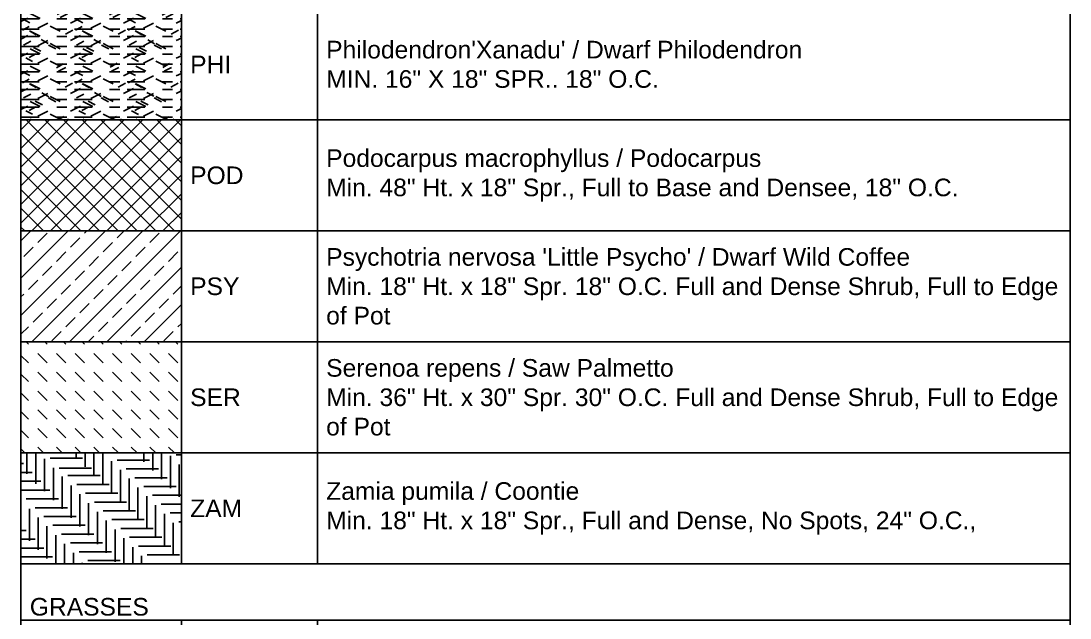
# Model space of a CAD drawing. Header units: feet. Extents: x 919634 to 928945, y 707022 to 708026.
# Drawn here: x 919835.5 to 919954.5, y 707199.2 to 707267 of the extents above; entities that cross this region are included whole.
import ezdxf

# ---------------------------------------------------------------- set-up
doc = ezdxf.new("R2010")
doc.units = ezdxf.units.FT
doc.header["$LTSCALE"] = 20
doc.header["$MEASUREMENT"] = 0
doc.layers.add('L-SCHD-TEXT-035M', color=7, linetype='Continuous')
doc.layers.add('LP-PATT-SHAR', color=4, linetype='Continuous')
doc.styles.add('SCHEDULE HEADER', font='arial.ttf')
doc.styles.add('SCHEDULE TEXT', font='arial.ttf')
doc.styles.add('SCHEDULE TITLE', font='arial.ttf')

# ---------------------------------------------------------------- blocks, each defined once
blk = doc.blocks.new('*T204')
at = {"layer": 'L-SCHD-TEXT-035M', "color": 0, "linetype": 'ByBlock', "lineweight": -2, "transparency": 16777216}
for p, q in [((0, 0), (119.0581173260573, 0)), ((0, 0), (0, -631.4164620281952)), ((119.0581173260573, 0), (119.0581173260573, -631.4164620281952)), ((0, -7.2), (119.0581173260573, -7.2)), ((18.2, -7.2), (18.2, -13.60291041382446)), ((33.63656207366985, -7.2), (33.63656207366985, -13.60291041382446)), ((0, -13.60291041382446), (119.0581173260573, -13.60291041382446)), ((0, -20.00445657116871), (119.0581173260573, -20.00445657116871)), ((18.2, -20.00445657116871), (18.2, -214.1044565711687)), ((33.63656207366985, -20.00445657116871), (33.63656207366985, -214.1044565711687)), ((0, -38.90445657116871), (119.0581173260573, -38.90445657116871)), ((0, -56.50445657116871), (119.0581173260573, -56.50445657116871)), ((0, -74.10445657116871), (119.0581173260573, -74.10445657116871)), ((0, -93.0044565711687), (119.0581173260573, -93.0044565711687)), ((0, -109.1044565711687), (119.0581173260573, -109.1044565711687)), ((0, -125.2044565711687), (119.0581173260573, -125.2044565711687)), ((0, -144.1044565711687), (119.0581173260573, -144.1044565711687)), ((0, -160.2044565711687), (119.0581173260573, -160.2044565711687)), ((0, -179.1044565711687), (119.0581173260573, -179.1044565711687)), ((0, -195.2044565711687), (119.0581173260573, -195.2044565711687)), ((0, -214.1044565711687), (119.0581173260573, -214.1044565711687)), ((0, -220.506002728513), (119.0581173260573, -220.506002728513)), ((18.2, -220.506002728513), (18.2, -271.806002728513)), ((33.63656207366985, -220.506002728513), (33.63656207366985, -271.806002728513)), ((0, -238.1060027285129), (119.0581173260573, -238.1060027285129)), ((0, -255.7060027285129), (119.0581173260573, -255.7060027285129)), ((0, -271.806002728513), (119.0581173260573, -271.806002728513)), ((0, -278.2075488858572), (119.0581173260573, -278.2075488858572)), ((18.2, -278.2075488858572), (18.2, -316.0075488858573)), ((33.63656207366985, -278.2075488858572), (33.63656207366985, -316.0075488858573)), ((0, -290.8075488858572), (119.0581173260573, -290.8075488858572)), ((0, -303.4075488858572), (119.0581173260573, -303.4075488858572)), ((0, -316.0075488858573), (119.0581173260573, -316.0075488858573)), ((0, -322.4090950432015), (119.0581173260573, -322.4090950432015)), ((18.2, -322.4090950432015), (18.2, -448.4090950432017)), ((33.63656207366985, -322.4090950432015), (33.63656207366985, -448.4090950432017)), ((0, -335.0090950432015), (119.0581173260573, -335.0090950432015)), ((0, -347.6090950432015), (119.0581173260573, -347.6090950432015)), ((0, -360.2090950432016), (119.0581173260573, -360.2090950432016)), ((0, -372.8090950432016), (119.0581173260573, -372.8090950432016)), ((0, -385.4090950432016), (119.0581173260573, -385.4090950432016)), ((0, -398.0090950432016), (119.0581173260573, -398.0090950432016)), ((0, -410.6090950432016), (119.0581173260573, -410.6090950432016)), ((0, -423.2090950432017), (119.0581173260573, -423.2090950432017)), ((0, -435.8090950432017), (119.0581173260573, -435.8090950432017)), ((0, -448.4090950432017), (119.0581173260573, -448.4090950432017)), ((0, -454.8106412005459), (119.0581173260573, -454.8106412005459)), ((18.2, -454.8106412005459), (18.2, -505.210641200546)), ((33.63656207366985, -454.8106412005459), (33.63656207366985, -505.210641200546)), ((0, -467.410641200546), (119.0581173260573, -467.410641200546)), ((0, -480.010641200546), (119.0581173260573, -480.010641200546)), ((0, -492.610641200546), (119.0581173260573, -492.610641200546)), ((0, -505.210641200546), (119.0581173260573, -505.210641200546)), ((0, -511.6135516143705), (119.0581173260573, -511.6135516143705)), ((18.2, -511.6135516143705), (18.2, -599.8135516143707)), ((33.63656207366985, -511.6135516143705), (33.63656207366985, -599.8135516143707)), ((0, -524.2135516143705), (119.0581173260573, -524.2135516143705)), ((0, -536.8135516143706), (119.0581173260573, -536.8135516143706)), ((0, -549.4135516143706), (119.0581173260573, -549.4135516143706)), ((0, -562.0135516143706), (119.0581173260573, -562.0135516143706)), ((0, -574.6135516143706), (119.0581173260573, -574.6135516143706)), ((0, -587.2135516143707), (119.0581173260573, -587.2135516143707)), ((0, -599.8135516143707), (119.0581173260573, -599.8135516143707)), ((0, -606.2164620281951), (119.0581173260573, -606.2164620281951)), ((18.2, -606.2164620281951), (18.2, -631.4164620281952)), ((33.63656207366985, -606.2164620281951), (33.63656207366985, -631.4164620281952)), ((0, -618.8164620281951), (119.0581173260573, -618.8164620281951)), ((0, -631.4164620281952), (119.0581173260573, -631.4164620281952))]:
    blk.add_line(p, q, dxfattribs=at)
at = {"layer": 'L-SCHD-TEXT-035M', "color": 0, "transparency": 16777216, "char_height": 2}
for s, insert, width, attachment_point, style in [('^JSYMBOL', (1, -13.10291041382446), 16.2, 7, 'SCHEDULE HEADER'), ('^JCODE', (19.2, -13.10291041382446), 13.43656207366985, 7, 'SCHEDULE HEADER'), ('^JBOTANICAL / COMMON NAME', (34.63656207366985, -13.10291041382446), 83.42155525238745, 7, 'SCHEDULE HEADER'), ('^JTREES', (1, -19.50445657116871), 117.0581173260573, 7, 'SCHEDULE HEADER'), ('Bursera simaruba / Gumbo Limbo^JMin. 12` Ht. x 5` Spr. 2" Cal., 6\' c.t., Single Straight Trunk, Full Canopy (CATEGORY 1 TREE)', (34.63656207366985, -29.45445657116871), 83.42155525238745, 4, 'SCHEDULE TEXT'), ('BU', (19.2, -29.45445657116871), 13.43656207366985, 4, 'SCHEDULE TEXT'), ('Clusia rosea / Pitch Apple^JMin. 10` Ht. x 4` Spr. 2" Cal. 5\' c.t. Single Straight Trunk, Full Canopy (CATEGORY 2 TREE)', (34.63656207366985, -47.70445657116871), 83.42155525238745, 4, 'SCHEDULE TEXT'), ('CR', (19.2, -47.70445657116871), 13.43656207366985, 4, 'SCHEDULE TEXT'), ('Coccoloba diversifolia / Pigeon Plum^JMin. 10` Ht. x 4` Spr., 2" Cal., 5\' c.t., Single Straight Trunk, Full Canopy (CATEGORY 2 TREE)', (34.63656207366985, -65.30445657116871), 83.42155525238745, 4, 'SCHEDULE TEXT'), ('CO', (19.2, -65.30445657116871), 13.43656207366985, 4, 'SCHEDULE TEXT'), ('Conocarpus erectus / Green Buttonwood^JMin. 12` Ht. x 5` Spr., 2.5" Cal., 6\' c.t., Single Straight Trunk, Full Canopy (CATEGORY 1 TREE)', (34.63656207366985, -83.55445657116871), 83.42155525238745, 4, 'SCHEDULE TEXT'), ('CE', (19.2, -83.55445657116871), 13.43656207366985, 4, 'SCHEDULE TEXT'), ('Conocarpus erectus sericeus / Silver Buttonwood^JMin. 10` Ht. x 4` Spr., 1.5" Cal., 5\' c.t., Single Straight Trunk, Full Canopy (CATEGORY 3 TREE)', (34.63656207366985, -101.0544565711687), 83.42155525238745, 4, 'SCHEDULE TEXT'), ('CS', (19.2, -101.0544565711687), 13.43656207366985, 4, 'SCHEDULE TEXT'), ('Cordia sebestena / Orange Geiger Tree^JMin. 10` Ht. x 4` Spr. 2" Cal. Min. 5\' c.t., Single Straight Trunk, Full Canopy (CATEGORY 2 TREE)', (34.63656207366985, -117.1544565711687), 83.42155525238745, 4, 'SCHEDULE TEXT'), ('CG', (19.2, -117.1544565711687), 13.43656207366985, 4, 'SCHEDULE TEXT'), ('Delonix regia / Royal Poinciana^JMin. 18` Ht. x 10` Spr., 6" Cal., Single Straight leader, Full Canopy (CATEGORY 1 TREE)', (34.63656207366985, -134.6544565711687), 83.42155525238745, 4, 'SCHEDULE TEXT'), ('DR', (19.2, -134.6544565711687), 13.43656207366985, 4, 'SCHEDULE TEXT'), ('Elaeocarpus decipiens / Japanese Blueberry Tree^JMin. 10` Ht. x 4` Spr., 2" cal., 5` c.t., Full dense canopy (CATEGORY 2 TREE)', (34.63656207366985, -152.1544565711687), 83.42155525238745, 4, 'SCHEDULE TEXT'), ('ED', (19.2, -152.1544565711687), 13.43656207366985, 4, 'SCHEDULE TEXT'), ('Lagerstroemia speciosa / Queen\'s Crape Myrtle^JMin. 12\' ht., 5\' spr., 2" cal. 6\' c.t., full canopy (CATEGORY 1 TREE)', (34.63656207366985, -169.6544565711687), 83.42155525238745, 4, 'SCHEDULE TEXT'), ('LS', (19.2, -169.6544565711687), 13.43656207366985, 4, 'SCHEDULE TEXT'), ('Ligustrum japonicum / Japanese Privet^JMin. 8` Ht. x 4` Spr. 1.5" Cal., Multi-Trunk, Full Canopy (CATEGORY 3 TREE)', (34.63656207366985, -187.1544565711687), 83.42155525238745, 4, 'SCHEDULE TEXT'), ('LJ', (19.2, -187.1544565711687), 13.43656207366985, 4, 'SCHEDULE TEXT'), ("Quercus virginiana / Live Oak^JMin. 12` Ht. x 5` Spr., 2` Cal., 6' c.t., Straight trunk, Full Canopy (CATEGORY 1 TREE)", (34.63656207366985, -204.6544565711687), 83.42155525238745, 4, 'SCHEDULE TEXT'), ('QV', (19.2, -204.6544565711687), 13.43656207366985, 4, 'SCHEDULE TEXT'), ('^JPALM TREES', (1, -220.006002728513), 117.0581173260573, 7, 'SCHEDULE HEADER'), ('Ptychosperma elegans / Alexander palm^J10` Ct, Full canopy, single straight trunk, matched (CATEGORY 4 TREE)', (34.63656207366985, -229.306002728513), 83.42155525238745, 4, 'SCHEDULE TEXT'), ('PE', (19.2, -229.306002728513), 13.43656207366985, 4, 'SCHEDULE TEXT'), ('Roystonea elata / Florida Royal Palm^JMin. 8` GW, 16` OA Ht., Heavy Straight Trunk, No Scars, Full Crown (CATEGORY 4 TREE)', (34.63656207366985, -246.9060027285129), 83.42155525238745, 4, 'SCHEDULE TEXT'), ('RE', (19.2, -246.9060027285129), 13.43656207366985, 4, 'SCHEDULE TEXT'), ('Sabal palmetto / Cabbage Palmetto^JVarying Heights, 12`-16` CT, Slick Straight Trunk (CATEGORY 4 TREE)', (34.63656207366985, -263.756002728513), 83.42155525238745, 4, 'SCHEDULE TEXT'), ('SP', (19.2, -263.756002728513), 13.43656207366985, 4, 'SCHEDULE TEXT'), ('^JSHRUBS', (1, -277.7075488858572), 117.0581173260573, 7, 'SCHEDULE HEADER'), ('Cordyline fruticosa `Red Sister` / Red Sister Ti Plant^J3 PPP, Min. 24" Ht. x 18" Spr., Full to Base and Dense', (34.63656207366985, -284.5075488858572), 83.42155525238745, 4, 'SCHEDULE TEXT'), ('COR', (19.2, -284.5075488858572), 13.43656207366985, 4, 'SCHEDULE TEXT'), ('Crinum augustum `Queen Emma` / `Queen Emma` Crinum^J1 PPP, Min. 3` Ht. x 3` Spr., Disease Free, Specimen', (34.63656207366985, -297.1075488858572), 83.42155525238745, 4, 'SCHEDULE TEXT'), ('CRI', (19.2, -297.1075488858572), 13.43656207366985, 4, 'SCHEDULE TEXT'), ('Podocarpus macrophyllus `pringles` / Dwarf Podocarpus^J18" Ht. x 18" Spr. 18" O.C. Full and Dense Shrub, Full to Base', (34.63656207366985, -309.7075488858572), 83.42155525238745, 4, 'SCHEDULE TEXT'), ('POM', (19.2, -309.7075488858572), 13.43656207366985, 4, 'SCHEDULE TEXT'), ('^JSHRUB AREAS', (1, -321.9090950432015), 117.0581173260573, 7, 'SCHEDULE HEADER'), ('Callicarpa americana / American Beautyberry^JMin. 18" ht.  x 18" spr., 24" o.c., full and dense', (34.63656207366985, -328.7090950432015), 83.42155525238745, 4, 'SCHEDULE TEXT'), ('CAA', (19.2, -328.7090950432015), 13.43656207366985, 4, 'SCHEDULE TEXT'), ('Chrysobalanus icaco `Red Tip` / Red Tip Cocoplum^JMin. 24" HT. x 24" Sprd., Full to Base and Dense, 24" O.C.', (34.63656207366985, -341.3090950432015), 83.42155525238745, 4, 'SCHEDULE TEXT'), ('CHR', (19.2, -341.3090950432015), 13.43656207366985, 4, 'SCHEDULE TEXT'), ('Clusia Guttifera / Small leaf clusia^JMin. 36" Ht. x 30" Spr, Full to Base and Dense, 30" o.c.', (34.63656207366985, -353.9090950432015), 83.42155525238745, 4, 'SCHEDULE TEXT'), ('CLD3', (19.2, -353.9090950432015), 13.43656207366985, 4, 'SCHEDULE TEXT'), ('Conocarpus erectus sericeus / Silver Buttonwood^JMin. 24" Ht. x 24" Spr., Bush Form, Full to Base and Dense, 24" O.C.', (34.63656207366985, -366.5090950432016), 83.42155525238745, 4, 'SCHEDULE TEXT'), ('CES', (19.2, -366.5090950432016), 13.43656207366985, 4, 'SCHEDULE TEXT'), ('Hamelia patens \'Calusa\' / Dwarf Firebush^JMin., 18" HT. x 18" Spr., Full to Base and Dense, 24" O.C.', (34.63656207366985, -379.1090950432016), 83.42155525238745, 4, 'SCHEDULE TEXT'), ('HAM', (19.2, -379.1090950432016), 13.43656207366985, 4, 'SCHEDULE TEXT'), ('Philodendron\'Xanadu\' / Dwarf Philodendron^JMIN. 16" X 18" SPR.. 18" O.C.', (34.63656207366985, -391.7090950432016), 83.42155525238745, 4, 'SCHEDULE TEXT'), ('PHI', (19.2, -391.7090950432016), 13.43656207366985, 4, 'SCHEDULE TEXT'), ('Podocarpus macrophyllus / Podocarpus^JMin. 48" Ht. x 18" Spr., Full to Base and Densee, 18" O.C. ', (34.63656207366985, -404.3090950432016), 83.42155525238745, 4, 'SCHEDULE TEXT'), ('POD', (19.2, -404.3090950432016), 13.43656207366985, 4, 'SCHEDULE TEXT'), ('Psychotria nervosa \'Little Psycho\' / Dwarf Wild Coffee^JMin. 18" Ht. x 18" Spr. 18" O.C. Full and Dense Shrub, Full to Edge of Pot', (34.63656207366985, -416.9090950432017), 83.42155525238745, 4, 'SCHEDULE TEXT'), ('PSY', (19.2, -416.9090950432017), 13.43656207366985, 4, 'SCHEDULE TEXT'), ('Serenoa repens / Saw Palmetto^JMin. 36" Ht. x 30" Spr. 30" O.C. Full and Dense Shrub, Full to Edge of Pot', (34.63656207366985, -429.5090950432017), 83.42155525238745, 4, 'SCHEDULE TEXT'), ('SER', (19.2, -429.5090950432017), 13.43656207366985, 4, 'SCHEDULE TEXT'), ('Zamia pumila / Coontie^JMin. 18" Ht. x 18" Spr., Full and Dense, No Spots, 24" O.C., ', (34.63656207366985, -442.1090950432017), 83.42155525238745, 4, 'SCHEDULE TEXT'), ('ZAM', (19.2, -442.1090950432017), 13.43656207366985, 4, 'SCHEDULE TEXT'), ('^JGRASSES', (1, -454.3106412005459), 117.0581173260573, 7, 'SCHEDULE HEADER'), ('Hymenocallis latifolia / Spider Lily^JMin. 18" Ht. x 18" Spr., Fully Rooted and Dense, 18" O.C., ', (34.63656207366985, -461.110641200546), 83.42155525238745, 4, 'SCHEDULE TEXT'), ('HYM', (19.2, -461.110641200546), 13.43656207366985, 4, 'SCHEDULE TEXT'), ('Muhlenbergia capillaris / Pink Muhly Grass^JMin. 18" HT. x 18" Sprd., Fully Rooted and Dense, 24" O.C.', (34.63656207366985, -473.710641200546), 83.42155525238745, 4, 'SCHEDULE TEXT'), ('MUH', (19.2, -473.710641200546), 13.43656207366985, 4, 'SCHEDULE TEXT'), ('Tripsacum dactyloides / Fakahatchee Grass^JMin. 36" ht. x 24" spr, 30" o.c.', (34.63656207366985, -486.310641200546), 83.42155525238745, 4, 'SCHEDULE TEXT'), ('FAK', (19.2, -486.310641200546), 13.43656207366985, 4, 'SCHEDULE TEXT'), ('Tripsacum floridanum / Dwarf Fakahatchee Grass^JMin. 18"  HT. x 18" Sprd., Fully Rooted and Dense, 24" O.C.', (34.63656207366985, -498.910641200546), 83.42155525238745, 4, 'SCHEDULE TEXT'), ('TRF', (19.2, -498.910641200546), 13.43656207366985, 4, 'SCHEDULE TEXT'), ('^JGROUND COVERS', (1, -511.1135516143705), 117.0581173260573, 7, 'SCHEDULE HEADER'), ('Ficus microcarpa `Green Island` / Green Island Ficus^JMin. 12" Ht. x 12" Sprd., Fully Rooted and Dense, 12" O.C.', (34.63656207366985, -517.9135516143706), 83.42155525238745, 4, 'SCHEDULE TEXT'), ('FIC', (19.2, -517.9135516143706), 13.43656207366985, 4, 'SCHEDULE TEXT'), ('Glandularia maritima / Beach Verbena^JMin. 8" HT. x 8" Sprd., Full and Dense, 12" O.C.', (34.63656207366985, -530.5135516143705), 83.42155525238745, 4, 'SCHEDULE TEXT'), ('GLA', (19.2, -530.5135516143705), 13.43656207366985, 4, 'SCHEDULE TEXT'), ('Helianthus debilis / Dune Sunflower^JMin. 18" Ht. x 18" Sprd., 24" O.C., Full and Dense', (34.63656207366985, -543.1135516143706), 83.42155525238745, 4, 'SCHEDULE TEXT'), ('HEL', (19.2, -543.1135516143706), 13.43656207366985, 4, 'SCHEDULE TEXT'), ('Ilex vomitoria `Nana` / Dwarf Yaupon^JMin. 12" Ht. x 12" Spr. 18" O.C. Full and Dense Shrub, Full to Edge of Pot', (34.63656207366985, -555.7135516143705), 83.42155525238745, 4, 'SCHEDULE TEXT'), ('ILV', (19.2, -555.7135516143705), 13.43656207366985, 4, 'SCHEDULE TEXT'), ('Juniperus chinensis `parsonii` / Parsoni juniper^JMin. 12" Ht.  x 18" Sprd., 24" O.C., Full and Dense', (34.63656207366985, -568.3135516143707), 83.42155525238745, 4, 'SCHEDULE TEXT'), ('JUP', (19.2, -568.3135516143707), 13.43656207366985, 4, 'SCHEDULE TEXT'), ('Salvia coccinea / Sage, Tropical Red^JMin. 12" ht. x 12" spr., full to base, 18" o.c.', (34.63656207366985, -580.9135516143706), 83.42155525238745, 4, 'SCHEDULE TEXT'), ('SAL', (19.2, -580.9135516143706), 13.43656207366985, 4, 'SCHEDULE TEXT'), ('Trachelospermum asiaticum `Minima` / Minima Jasmine^JMin. 12" Ht. x 18" Spr., 18" O.C., Full to Edge of Pot', (34.63656207366985, -593.5135516143707), 83.42155525238745, 4, 'SCHEDULE TEXT'), ('TRA', (19.2, -593.5135516143707), 13.43656207366985, 4, 'SCHEDULE TEXT'), ('^JSOD AND MULCH', (1, -605.7164620281951), 117.0581173260573, 7, 'SCHEDULE HEADER'), ('Shredded Melaleuca / Mulch^JFree of Foreign Materials and Weeds, Minimum Depth After Settling Shall be 3"; Quantity to be Verified in the Field', (34.63656207366985, -612.5164620281951), 83.42155525238745, 4, 'SCHEDULE TEXT'), ('MULCH', (19.2, -612.5164620281951), 13.43656207366985, 4, 'SCHEDULE TEXT'), ('Stenotaphrum secundatum `Floritam` / Floritam St. Augustine Sod^JDisease Free, Laid Tightly w/ Staggered Joints, Rolled and Sanded to Level Lawn *Quantity to be Verified in the Field', (34.63656207366985, -625.1164620281952), 83.42155525238745, 4, 'SCHEDULE TEXT'), ('SOD', (19.2, -625.1164620281952), 13.43656207366985, 4, 'SCHEDULE TEXT')]:
    blk.add_mtext(s, dxfattribs=dict(at, insert=insert, width=width, attachment_point=attachment_point, style=style))
blk = doc.blocks.new('LAFX-PLANTSCHEDULE2')
at = {"layer": 'LP-PATT-SHAR'}
h = blk.add_hatch(dxfattribs=at)
h.set_pattern_fill('LAFX-A440-EMERALD', color=256, scale=6, pattern_type=2)
h.set_pattern_definition([(0, (0, -396.5804950431921), (0, 6.00000542694), [1.14288, -4.85714290602]), (0, (2.571420000051148, -396.5804950431921), (0, 6.00000542694), [1.99998, -4.00000004025]), (0, (2.571420000051148, -394.5805150432279), (0, 6.00000542694), [1.99998, -4.00000004025]), (0, (0, -393.4376350431703), (0, 6.00000542694), [1.14288, -4.85714290602]), (0, (2.571420000051148, -393.4376350431703), (0, 6.00000542694), [1.99998, -4.00000004025]), (0, (2.571420000051148, -392.5805350431474), (0, 6.00000542694), [1.99998, -4.00000004025]), (0, (0, -397.4376670431811), (0, 6.00000542694), [1.14288, -4.85714290602]), (0, (2.571420000051148, -397.4376670431811), (0, 6.00000542694), [1.99998, -4.00000004025]), (0, (0, -395.4376750431256), (0, 6.00000542694), [1.14288, -4.85714290602]), (0, (2.571420000051148, -395.4376750431256), (0, 6.00000542694), [1.99998, -4.00000004025]), (0, (0, -394.5805150432279), (0, 6.00000542694), [1.14288, -4.85714290602]), (0, (0, -392.5805350431474), (0, 6.00000542694), [1.14288, -4.85714290602]), (26.2477337624, (4.571400000015274, -393.4376350431703), (-389.9136865481079, -192.1754063075599), [0.92382, -447.1923115512001]), (26.5650716758, (4.85711999994237, -394.0090750431409), (6.000000060376951, 6.000005426933841), [1.27776, -12.13865702856]), (26.5650716758, (1.14288000005763, -394.5805150432279), (6.000000060376951, 6.000005426933841), [1.27776, -12.13865702856]), (26.5650716758, (4.85711999994237, -396.0091150432127), (6.000000060376951, 6.000005426933841), [1.27776, -12.13865702856]), (26.5650716758, (4.85711999994237, -398.0090950431768), (6.000000060376951, 6.000005426933841), [1.27776, -12.13865702856]), (26.5650716758, (1.14288000005763, -396.5804950431921), (6.000000060376951, 6.000005426933841), [1.27776, -12.13865702856]), (26.5650716758, (1.14288000005763, -392.5805350431474), (6.000000060376951, 6.000005426933841), [1.27776, -12.13865702856]), (27.3496486017, (4.571400000015274, -395.4376750431256), (-12.00002610066757, -5.999953466927303), [0.93282, -194.965125582]), (27.9070943365, (1.800000000046566, -396.9890950431582), (-11.99897346920579, -6.002058289153434), [0.87294, -114.5393826858]), (28.4300710111, (4.571400000015274, -397.4376670431811), (-78.00943967779374, -41.98250391081545), [0.94218, -162.8259609336]), (29.05477928700001, (1.800000000046566, -395.0090950431768), (-11.99998405329955, -6.000037561667469), [0.8824799999999998, -60.89131038659999]), (30.1774799015, (1.800000000046566, -393.0290950431954), (-185.992579216882, -108.0128801230891), [0.89238, -297.543623994]), (149.822821319, (2.571420000051148, -397.4376670431811), (-185.9931470692921, 108.0119023047628), [0.89238, -297.5436267222]), (150.94552872, (2.571420000051148, -395.4376750431256), (-12.0000163077457, 5.999973052831269), [0.8824799999999999, -60.8913130218]), (151.569471369, (5.400000000023283, -393.0290950431954), (-78.00910436213931, 41.9831269688411), [0.94218, -162.8259568596]), (152.093220438, (2.571420000051148, -393.4376350431703), (-11.9990064434412, 6.001992368485348), [0.87294, -114.5393852256]), (152.649884552, (5.400000000023283, -395.0090950431768), (-11.99997721261817, 6.000051243001229), [0.93282, -194.9651216508]), (153.434928324, (6, -392.5805350431474), (6.000000060356006, -6.000005426954787), [1.27776, -12.13865702856]), (153.434928324, (6, -394.5805150432279), (6.000000060356006, -6.000005426954787), [1.27776, -12.13865702856]), (153.434928324, (2.285700000007637, -394.0090750431409), (6.000000060356006, -6.000005426954787), [1.27776, -12.13865702856]), (153.434928324, (6, -396.5804950431921), (6.000000060356006, -6.000005426954787), [1.27776, -12.13865702856]), (153.434928324, (2.285700000007637, -398.0090950431768), (6.000000060356006, -6.000005426954787), [1.27776, -12.13865702856]), (153.434928324, (2.285700000007637, -396.0091150432127), (6.000000060356006, -6.000005426954787), [1.27776, -12.13865702856]), (153.751790232, (5.400000000023283, -396.9890950431582), (-389.9120899673241, 192.1786456511887), [0.92382, -447.192307767])])
h.paths.add_polyline_path([(0, -385.4090950432001), (0, -398.0090950431768), (18.19999999995343, -398.0090950431768), (18.19999999995343, -385.4090950432001)])
h = blk.add_hatch(dxfattribs=at)
h.set_pattern_fill('ANSI37', color=256, scale=12)
h.set_pattern_definition([(45, (0, -410.6090950431535), (-1.060660171779821, 1.060660171779821), []), (135, (0, -410.6090950431535), (-1.060660171779821, -1.060660171779821), [])])
h.paths.add_polyline_path([(0, -398.0090950431768), (0, -410.6090950431535), (18.19999999995343, -410.6090950431535), (18.19999999995343, -398.0090950431768)])
h = blk.add_hatch(dxfattribs=at)
h.set_pattern_fill('ANSI33', color=256, scale=12)
h.set_pattern_definition([(45, (0, -423.2090950431302), (-2.121320343559643, 2.121320343559643), []), (45, (2.121320339967497, -423.2090950431302), (-2.121320343559643, 2.121320343559643), [1.5, -0.75])])
h.paths.add_polyline_path([(0, -410.6090950431535), (0, -423.2090950431302), (18.19999999995343, -423.2090950431302), (18.19999999995343, -410.6090950431535)])
h = blk.add_hatch(dxfattribs=at)
h.set_pattern_fill('DASH', color=256, scale=12, angle=135)
h.set_pattern_definition([(135, (0, -435.8090950432234), (-2.121320343559643, 2.220446049250313e-16), [1.5, -1.5])])
h.paths.add_polyline_path([(0, -423.2090950432466), (0, -435.8090950432234), (18.19999999995343, -435.8090950432234), (18.19999999995343, -423.2090950432466)])
h = blk.add_hatch(dxfattribs=at)
h.set_pattern_fill('LAFX-A220-HBDASH', color=256, scale=22, pattern_type=2)
h.set_pattern_definition([(0, (15.72472000005655, -456.6300550431479), (0, 22), [3.66674, -18.333333333326]), (0, (14.72459999995772, -455.6301550432108), (0, 22), [3.66674, -18.333333333326]), (0, (13.72470000002068, -454.6300350432284), (0, 22), [3.66674, -18.333333333326]), (0, (12.72458000003826, -453.630135043175), (0, 22), [3.66674, -18.333333333326]), (0, (11.7246799999848, -452.6300150431925), (0, 22), [3.66674, -18.333333333326]), (0, (18.32490000000689, -451.8628750431817), (0, 22), [3.66674, -18.333333333326]), (0, (10.72456000000238, -451.6301150432555), (0, 22), [3.66674, -18.333333333326]), (0, (17.32499999995343, -450.8629750432447), (0, 22), [3.66674, -18.333333333326]), (0, (9.724659999948926, -450.6299950431567), (0, 22), [3.66674, -18.333333333326]), (0, (16.32487999997102, -449.8628770431969), (0, 22), [3.66674, -18.333333333326]), (0, (8.72453999996651, -449.6300510432338), (0, 22), [3.66674, -18.333333333326]), (0, (15.32498000003397, -448.8628890431719), (0, 22), [3.66674, -18.333333333326]), (0, (7.724640000029467, -448.6300630432088), (0, 22), [3.66674, -18.333333333326]), (0, (14.32486000005156, -447.8628790432122), (0, 22), [3.66674, -18.333333333326]), (0, (6.724739999976009, -447.6300530432491), (0, 22), [3.66674, -18.333333333326]), (0, (21.00009999994654, -447.271431043162), (0, 22), [3.66674, -18.333333333326]), (0, (13.3249599999981, -446.8628910431871), (0, 22), [3.66674, -18.333333333326]), (0, (5.724619999993593, -446.6300430431729), (0, 22), [3.66674, -18.333333333326]), (0, (19.99997999996413, -446.2714430432534), (0, 22), [3.66674, -18.333333333326]), (0, (12.32484000001568, -445.8628150431905), (0, 22), [3.66674, -18.333333333326]), (0, (4.72472000005655, -445.6300550431479), (0, 22), [3.66674, -18.333333333326]), (0, (19.00008000002708, -445.2714550432283), (0, 22), [3.66674, -18.333333333326]), (0, (11.32493999996223, -444.8629150432535), (0, 22), [3.66674, -18.333333333326]), (0, (3.724599999957718, -444.6301550432108), (0, 22), [3.66674, -18.333333333326]), (0, (17.99996000004467, -444.2713350432459), (0, 22), [3.66674, -18.333333333326]), (0, (10.32481999997981, -443.8627950431546), (0, 22), [3.66674, -18.333333333326]), (0, (2.724700000020675, -443.6300350432284), (0, 22), [3.66674, -18.333333333326]), (0, (17.00005999999121, -443.2714350431925), (0, 22), [3.66674, -18.333333333326]), (0, (9.324920000042766, -442.8628950432176), (0, 22), [3.66674, -18.333333333326]), (0, (1.724645999958739, -442.630135043175), (0, 22), [3.66674, -18.333333333326]), (0, (15.99994000000879, -442.2715350432554), (0, 22), [3.66674, -18.333333333326]), (0, (8.325019999989308, -441.8627750432352), (0, 22), [3.66674, -18.333333333326]), (0, (0.7246359999990091, -441.6300150431925), (0, 22), [3.66674, -18.333333333326]), (0, (15.00003999995533, -441.2714150431566), (0, 22), [3.66674, -18.333333333326]), (0, (7.324900000006892, -440.8628750431817), (0, 22), [3.66674, -18.333333333326]), (0, (-0.2753520000260323, -440.6301150432555), (0, 22), [3.66674, -18.333333333326]), (0, (13.99991999997292, -440.2715150432196), (0, 22), [3.66674, -18.333333333326]), (0, (6.324999999953434, -439.8629750432447), (0, 22), [3.66674, -18.333333333326]), (0, (-1.275361999985762, -439.6299950431567), (0, 22), [3.66674, -18.333333333326]), (0, (13.00002000003587, -439.2713950432371), (0, 22), [3.66674, -18.333333333326]), (0, (5.324879999971017, -438.8628550431458), (0, 22), [3.66674, -18.333333333326]), (0, (-2.27546000003349, -438.6300950432196), (0, 22), [3.66674, -18.333333333326]), (0, (11.99990000005346, -438.2714950431837), (0, 22), [3.66674, -18.333333333326]), (0, (4.324980000033975, -437.8629550432088), (0, 22), [3.66674, -18.333333333326]), (0, (-3.275359999970533, -437.6299750432372), (0, 22), [3.66674, -18.333333333326]), (0, (11, -437.2713750432013), (0, 22), [3.66674, -18.333333333326]), (0, (3.324860000051558, -436.8628350432264), (0, 22), [3.66674, -18.333333333326]), (0, (-4.275260000023991, -436.6300750431838), (0, 22), [3.66674, -18.333333333326]), (0, (10.00009999994654, -436.2714750431478), (0, 22), [3.66674, -18.333333333326]), (0, (2.3249599999981, -435.8629350431729), (0, 22), [3.66674, -18.333333333326]), (0, (-5.275380000006407, -435.7676750432001), (0, 22), [3.66674, -18.333333333326]), (0, (8.999979999964125, -435.2713550431654), (0, 22), [3.66674, -18.333333333326]), (0, (1.324927999987267, -434.8628150431905), (0, 22), [3.66674, -18.333333333326]), (0, (8.000080000027083, -434.2714550432283), (0, 22), [3.66674, -18.333333333326]), (0, (0.3249180000275373, -433.8629150432535), (0, 22), [3.66674, -18.333333333326]), (0, (6.999960000044666, -433.2713350432459), (0, 22), [3.66674, -18.333333333326]), (0, (-0.6750920000486076, -432.8627950431546), (0, 22), [3.66674, -18.333333333326]), (0, (6.000059999991208, -432.2714350431925), (0, 22), [3.66674, -18.333333333326]), (0, (-1.675079999957234, -431.8628950432176), (0, 22), [3.66674, -18.333333333326]), (0, (4.999940000008792, -431.2715350432554), (0, 22), [3.66674, -18.333333333326]), (0, (-2.674980000010692, -431.000495043234), (0, 22), [3.66674, -18.333333333326]), (0, (4.000039999955334, -430.2714150431566), (0, 22), [3.66674, -18.333333333326]), (0, (2.999919999972917, -429.2715150432196), (0, 22), [3.66674, -18.333333333326]), (0, (1.999997999984771, -428.2713950432371), (0, 22), [3.66674, -18.333333333326]), (0, (1.00000999995973, -427.2714950431837), (0, 22), [3.66674, -18.333333333326]), (0, (0, -426.4090950432001), (0, 22), [3.66674, -18.333333333326]), (90, (21.41633999999613, -451.409015043173), (-22, 1.347111479062089e-15), [3.66674, -18.333333333326]), (90, (20.41643999994267, -450.4090930431848), (-22, 1.347111479062089e-15), [3.66674, -18.333333333326]), (90, (19.41631999996025, -449.4091050431598), (-22, 1.347111479062089e-15), [3.66674, -18.333333333326]), (90, (18.74135999998543, -456.0006350432523), (-22, 1.347111479062089e-15), [3.66674, -18.333333333326]), (90, (18.41642000002321, -448.4090950432001), (-22, 1.347111479062089e-15), [3.66674, -18.333333333326]), (90, (17.74124000000302, -455.0005150431534), (-22, 1.347111479062089e-15), [3.66674, -18.333333333326]), (90, (17.41630000004079, -447.4090850432403), (-22, 1.347111479062089e-15), [3.66674, -18.333333333326]), (90, (16.74133999994956, -454.0006150432164), (-22, 1.347111479062089e-15), [3.66674, -18.333333333326]), (90, (16.41639999998733, -446.4090970432153), (-22, 1.347111479062089e-15), [3.66674, -18.333333333326]), (90, (16.14095999998972, -460.7678150432184), (-22, 1.347111479062089e-15), [3.66674, -18.333333333326]), (90, (15.74121999996714, -453.000495043234), (-22, 1.347111479062089e-15), [3.66674, -18.333333333326]), (90, (15.41628000000492, -445.4091750432272), (-22, 1.347111479062089e-15), [3.66674, -18.333333333326]), (90, (15.14106000005268, -459.767695043236), (-22, 1.347111479062089e-15), [3.66674, -18.333333333326]), (90, (14.7413200000301, -452.0005950431805), (-22, 1.347111479062089e-15), [3.66674, -18.333333333326]), (90, (14.41637999995146, -444.4090550432447), (-22, 1.347111479062089e-15), [3.66674, -18.333333333326]), (90, (14.14093999995384, -458.7677950431826), (-22, 1.347111479062089e-15), [3.66674, -18.333333333326]), (90, (13.74120000004768, -451.0004750431981), (-22, 1.347111479062089e-15), [3.66674, -18.333333333326]), (90, (13.41625999996904, -443.4091550431913), (-22, 1.347111479062089e-15), [3.66674, -18.333333333326]), (90, (13.1410400000168, -457.7676750432001), (-22, 1.347111479062089e-15), [3.66674, -18.333333333326]), (90, (12.74129999999423, -450.0005310431588), (-22, 1.347111479062089e-15), [3.66674, -18.333333333326]), (90, (12.416360000032, -442.4090350432089), (-22, 1.347111479062089e-15), [3.66674, -18.333333333326]), (90, (12.14092000003438, -456.7677750431467), (-22, 1.347111479062089e-15), [3.66674, -18.333333333326]), (90, (11.74118000001181, -449.0005430432502), (-22, 1.347111479062089e-15), [3.66674, -18.333333333326]), (90, (11.41645999997854, -441.4091350431554), (-22, 1.347111479062089e-15), [3.66674, -18.333333333326]), (90, (11.14101999998093, -455.7676550431643), (-22, 1.347111479062089e-15), [3.66674, -18.333333333326]), (90, (10.74127999995835, -448.0005330431741), (-22, 1.347111479062089e-15), [3.66674, -18.333333333326]), (90, (10.41633999999613, -440.409015043173), (-22, 1.347111479062089e-15), [3.66674, -18.333333333326]), (90, (10.14089999999851, -454.7677550432272), (-22, 1.347111479062089e-15), [3.66674, -18.333333333326]), (90, (9.741380000021309, -447.000545043149), (-22, 1.347111479062089e-15), [3.66674, -18.333333333326]), (90, (9.416439999942668, -439.4091150432359), (-22, 1.347111479062089e-15), [3.66674, -18.333333333326]), (90, (9.140999999945052, -453.7676350432448), (-22, 1.347111479062089e-15), [3.66674, -18.333333333326]), (90, (8.741260000038892, -446.0005350431893), (-22, 1.347111479062089e-15), [3.66674, -18.333333333326]), (90, (8.416319999960251, -438.4089950432535), (-22, 1.347111479062089e-15), [3.66674, -18.333333333326]), (90, (8.14110000000801, -452.7677350431914), (-22, 1.347111479062089e-15), [3.66674, -18.333333333326]), (90, (7.741359999985434, -445.0006350432523), (-22, 1.347111479062089e-15), [3.66674, -18.333333333326]), (90, (7.416420000023209, -437.4090950432001), (-22, 1.347111479062089e-15), [3.66674, -18.333333333326]), (90, (7.140980000025593, -451.7676150432089), (-22, 1.347111479062089e-15), [3.66674, -18.333333333326]), (90, (6.741240000003017, -444.0005150431534), (-22, 1.347111479062089e-15), [3.66674, -18.333333333326]), (90, (6.416300000040792, -436.4091950431466), (-22, 1.347111479062089e-15), [3.66674, -18.333333333326]), (90, (6.141079999972135, -450.7677150431555), (-22, 1.347111479062089e-15), [3.66674, -18.333333333326]), (90, (5.74133999994956, -443.0006150432164), (-22, 1.347111479062089e-15), [3.66674, -18.333333333326]), (90, (5.416399999987334, -435.4090750431642), (-22, 1.347111479062089e-15), [3.66674, -18.333333333326]), (90, (5.140959999989718, -449.7677050431957), (-22, 1.347111479062089e-15), [3.66674, -18.333333333326]), (90, (4.741219999967143, -442.000495043234), (-22, 1.347111479062089e-15), [3.66674, -18.333333333326]), (90, (4.416280000004917, -434.4091750432272), (-22, 1.347111479062089e-15), [3.66674, -18.333333333326]), (90, (4.141060000052676, -448.7677170431707), (-22, 1.347111479062089e-15), [3.66674, -18.333333333326]), (90, (3.7413200000301, -441.0005950431805), (-22, 1.347111479062089e-15), [3.66674, -18.333333333326]), (90, (3.416379999951459, -433.4090550432447), (-22, 1.347111479062089e-15), [3.66674, -18.333333333326]), (90, (3.140939999953844, -447.767707043211), (-22, 1.347111479062089e-15), [3.66674, -18.333333333326]), (90, (2.741200000047684, -440.0004750431981), (-22, 1.347111479062089e-15), [3.66674, -18.333333333326]), (90, (2.416259999969043, -432.4091550431913), (-22, 1.347111479062089e-15), [3.66674, -18.333333333326]), (90, (2.140996000031009, -446.7677190431859), (-22, 1.347111479062089e-15), [3.66674, -18.333333333326]), (90, (1.741277999943122, -439.0005750431446), (-22, 1.347111479062089e-15), [3.66674, -18.333333333326]), (90, (1.416360000032, -431.4090350432089), (-22, 1.347111479062089e-15), [3.66674, -18.333333333326]), (90, (1.141008000005968, -445.7677750431467), (-22, 1.347111479062089e-15), [3.66674, -18.333333333326]), (90, (0.7412679999833927, -438.0004550431622), (-22, 1.347111479062089e-15), [3.66674, -18.333333333326]), (90, (0.4163499999558553, -430.5468550431542), (-22, 1.347111479062089e-15), [3.66674, -18.333333333326]), (90, (0.1409980000462383, -444.7676550431643), (-22, 1.347111479062089e-15), [3.66674, -18.333333333326]), (90, (-0.2587200000416487, -437.0005550432252), (-22, 1.347111479062089e-15), [3.66674, -18.333333333326]), (90, (-0.8590120000299066, -443.7677550432272), (-22, 1.347111479062089e-15), [3.66674, -18.333333333326]), (90, (-1.258730000001378, -436.0004350432428), (-22, 1.347111479062089e-15), [3.66674, -18.333333333326]), (90, (-1.859000000054948, -442.7676350432448), (-22, 1.347111479062089e-15), [3.66674, -18.333333333326]), (90, (-2.258739999961108, -435.1382550431881), (-22, 1.347111479062089e-15), [3.66674, -18.333333333326]), (90, (-2.858899999991991, -441.7677350431914), (-22, 1.347111479062089e-15), [3.66674, -18.333333333326]), (90, (-3.859019999974407, -440.7676150432089), (-22, 1.347111479062089e-15), [3.66674, -18.333333333326]), (90, (-4.858920000027865, -439.9054350431543), (-22, 1.347111479062089e-15), [3.66674, -18.333333333326])])
h.paths.add_polyline_path([(0, -435.8090950432234), (0, -448.4090950432001), (18.19999999995343, -448.4090950432001), (18.19999999995343, -435.8090950432234)])
at = {"layer": 'L-SCHD-TEXT-035M'}
for points in [[(0, -385.4090950432001), (0, -398.0090950431768), (18.19999999995343, -398.0090950431768), (18.19999999995343, -385.4090950432001)], [(0, -398.0090950431768), (0, -410.6090950431535), (18.19999999995343, -410.6090950431535), (18.19999999995343, -398.0090950431768)], [(0, -410.6090950431535), (0, -423.2090950431302), (18.19999999995343, -423.2090950431302), (18.19999999995343, -410.6090950431535)], [(0, -423.2090950432466), (0, -435.8090950432234), (18.19999999995343, -435.8090950432234), (18.19999999995343, -423.2090950432466)], [(0, -435.8090950432234), (0, -448.4090950432001), (18.19999999995343, -448.4090950432001), (18.19999999995343, -435.8090950432234)]]:
    blk.add_lwpolyline(points, close=True, dxfattribs=at)
blk.add_blockref('*T204', (0, 0))
at = {"layer": 'L-SCHD-TEXT-035M', "style": 'SCHEDULE TITLE'}
blk.add_attdef('PLANT_SCHEDULE', (1.800000000046566, -4.824000000022352), '', height=3.6, dxfattribs=at)

msp = doc.modelspace()

# ---------------------------------------------------------------- block references
at = {"layer": 'L-SCHD-TEXT-035M'}
msp.add_blockref('LAFX-PLANTSCHEDULE2', (919835.4780257547, 707653.7774529986), dxfattribs=at)

doc.saveas('drawing.dxf')
